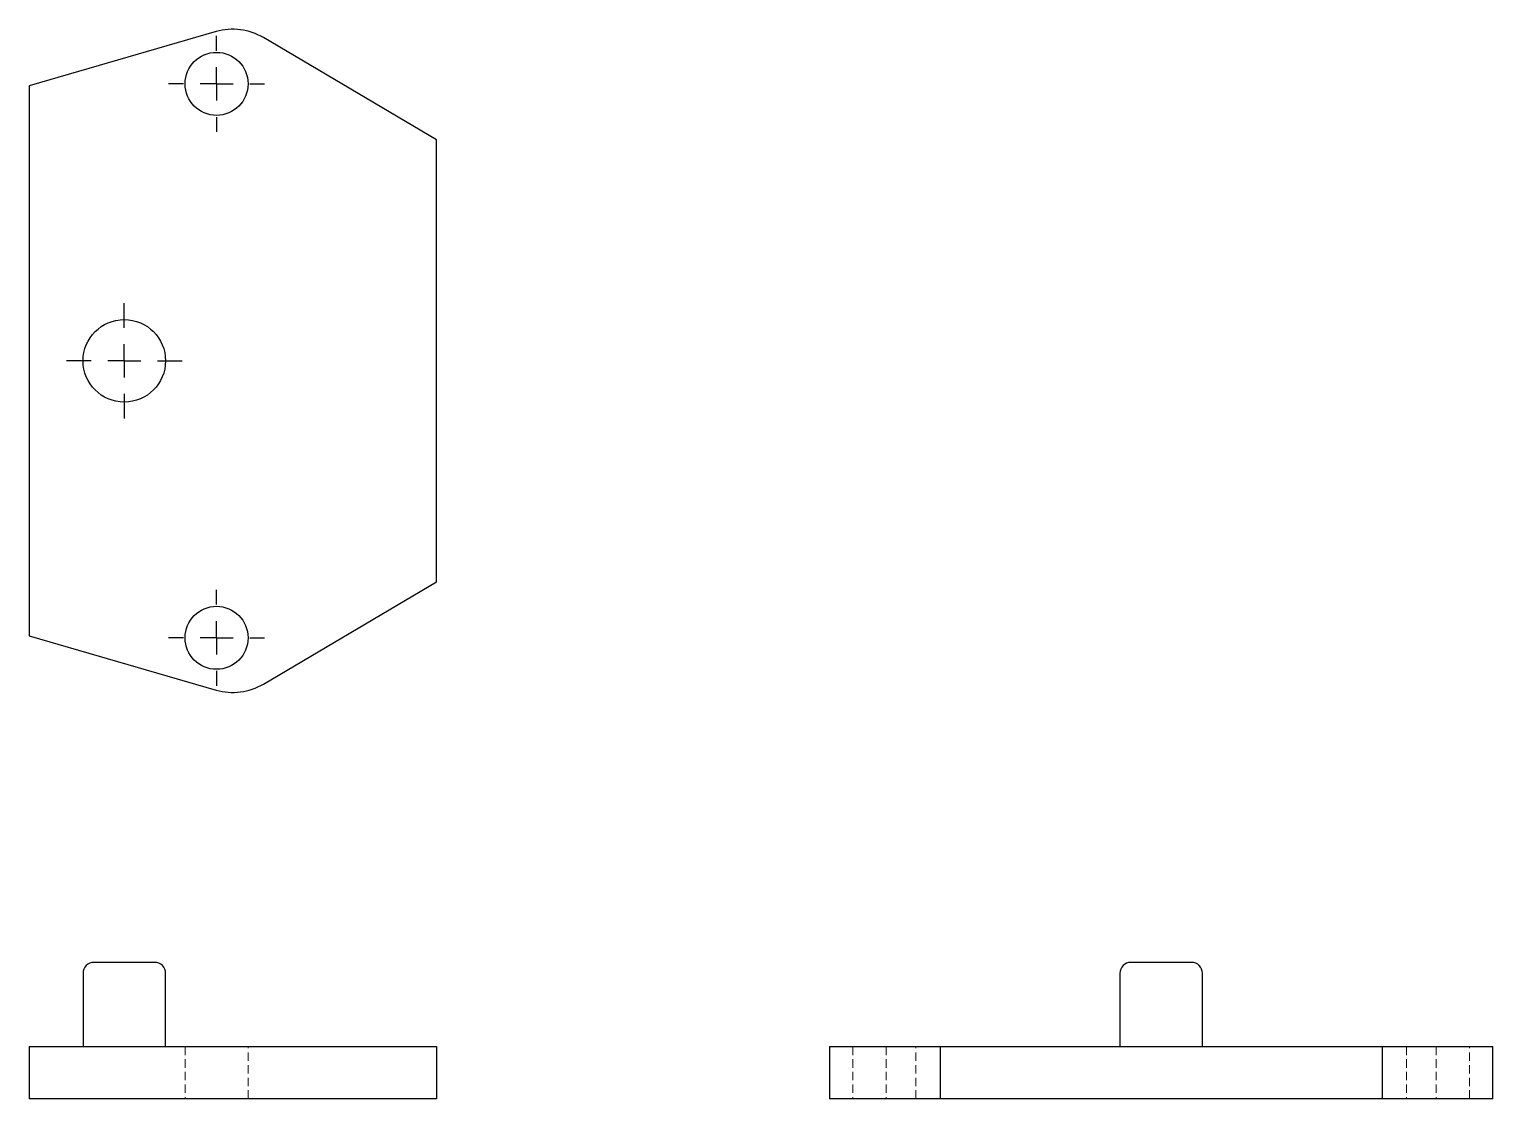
# Model space of a CAD drawing. Header units: millimetres. Extents: x 52 to 273, y 47 to 208.
import ezdxf

# ---------------------------------------------------------------- set-up
doc = ezdxf.new("R2010")
doc.units = ezdxf.units.MM
doc.linetypes.add('HIDDEN', pattern=[1.905, 1.27, -0.635])
doc.layers.add('10', color=7, linetype='Continuous')

# ---------------------------------------------------------------- blocks, each defined once
blk = doc.blocks.new('SW_CENTERMARKSYMBOL_0')
at = {"layer": '10', "color": 0}
for p, q in [((0, 5), (0, 7.25)), ((0, 0), (0, 2.5)), ((-5, 0), (-7.25, 0)), ((0, 0), (-2.5, 0)), ((0, 0), (0, -2.5)), ((0, 0), (2.5, 0)), ((5, 0), (7.25, 0)), ((0, -5), (0, -7.25))]:
    blk.add_line(p, q, dxfattribs=at)
blk = doc.blocks.new('SW_CENTERMARKSYMBOL_1')
at = {"layer": '10', "color": 0}
for p, q in [((0, 5), (0, 7.25)), ((0, 0), (0, 2.5)), ((-5, 0), (-7.25, 0)), ((0, 0), (-2.5, 0)), ((0, 0), (0, -2.5)), ((0, 0), (2.5, 0)), ((5, 0), (7.25, 0)), ((0, -5), (0, -7.25))]:
    blk.add_line(p, q, dxfattribs=at)
blk = doc.blocks.new('SW_CENTERMARKSYMBOL_2')
at = {"layer": '10', "color": 0}
for p, q in [((0, 5), (0, 8.72)), ((0, 0), (0, 2.5)), ((-5, 0), (-8.72, 0)), ((0, 0), (-2.5, 0)), ((0, 0), (0, -2.5)), ((0, 0), (2.5, 0)), ((5, 0), (8.72, 0)), ((0, -5), (0, -8.72))]:
    blk.add_line(p, q, dxfattribs=at)

msp = doc.modelspace()

# ---------------------------------------------------------------- linework, layer by layer
at = {"color": 7, "linetype": 'Continuous', "lineweight": 25}
for p, q in [((80.48, 207.64), (52.29, 199.46)), ((113.71, 191.34), (87.6, 206.74)), ((52.29, 199.46), (52.29, 116.54)), ((113.71, 124.66), (113.71, 191.34)), ((87.6, 109.26), (113.71, 124.66)), ((52.29, 116.54), (80.48, 108.36)), ((71.21, 67.28), (62.04, 67.28)), ((223, 67.28), (218.41, 67.28)), ((227.59, 67.28), (223, 67.28)), ((60.4, 65.64), (60.4, 54.58)), ((72.85, 54.58), (72.85, 65.64)), ((216.78, 65.64), (216.78, 54.58)), ((229.22, 54.58), (229.22, 65.64)), ((52.29, 54.58), (52.29, 46.72)), ((52.29, 54.58), (80.48, 54.58)), ((80.48, 54.58), (87.6, 54.58)), ((87.6, 54.58), (113.71, 54.58)), ((113.71, 54.58), (113.71, 46.72)), ((173, 54.58), (173, 46.72)), ((173, 54.58), (174.26, 54.58)), ((174.26, 54.58), (189.66, 54.58)), ((189.66, 54.58), (189.66, 46.72)), ((189.66, 54.58), (256.34, 54.58)), ((256.34, 54.58), (256.34, 46.72)), ((256.34, 54.58), (271.74, 54.58)), ((271.74, 54.58), (273, 54.58)), ((273, 46.72), (273, 54.58)), ((80.48, 46.72), (52.29, 46.72)), ((87.6, 46.72), (80.48, 46.72)), ((113.71, 46.72), (87.6, 46.72)), ((174.26, 46.72), (173, 46.72)), ((189.66, 46.72), (174.26, 46.72)), ((256.34, 46.72), (189.66, 46.72)), ((271.74, 46.72), (256.34, 46.72)), ((273, 46.72), (271.74, 46.72))]:
    msp.add_line(p, q, dxfattribs=at)
at = {"color": 7, "linetype": 'HIDDEN', "lineweight": 18}
for p, q in [((75.79, 54.58), (75.79, 46.72)), ((85.29, 46.72), (85.29, 54.58)), ((176.48, 54.58), (176.48, 46.72)), ((181.54, 54.58), (181.54, 46.72)), ((185.98, 46.72), (185.98, 54.58)), ((260.02, 54.58), (260.02, 46.72)), ((264.46, 54.58), (264.46, 46.72)), ((269.52, 46.72), (269.52, 54.58))]:
    msp.add_line(p, q, dxfattribs=at)
at = {"color": 7, "linetype": 'Continuous', "lineweight": 25}
for centre, radius in [((80.54, 199.77), 4.75), ((66.62, 158), 6.22), ((80.54, 116.23), 4.75)]:
    msp.add_circle(centre, radius, dxfattribs=at)
for centre, radius, start, end in [((83, 198.95), 9.05, 59.4638, 106.1895), ((83, 117.05), 9.05, 253.8105, 300.5362), ((62.04, 65.64), 1.64, 90, 180), ((71.21, 65.64), 1.64, 0, 90), ((218.41, 65.64), 1.64, 90, 180), ((227.59, 65.64), 1.64, 0, 90)]:
    msp.add_arc(centre, radius, start, end, dxfattribs=at)

# ---------------------------------------------------------------- block references
at = {"layer": '10'}
for name, p in [('SW_CENTERMARKSYMBOL_0', (80.54, 199.77)), ('SW_CENTERMARKSYMBOL_2', (66.62, 158)), ('SW_CENTERMARKSYMBOL_1', (80.54, 116.23))]:
    msp.add_blockref(name, p, dxfattribs=at)

doc.saveas('drawing.dxf')
